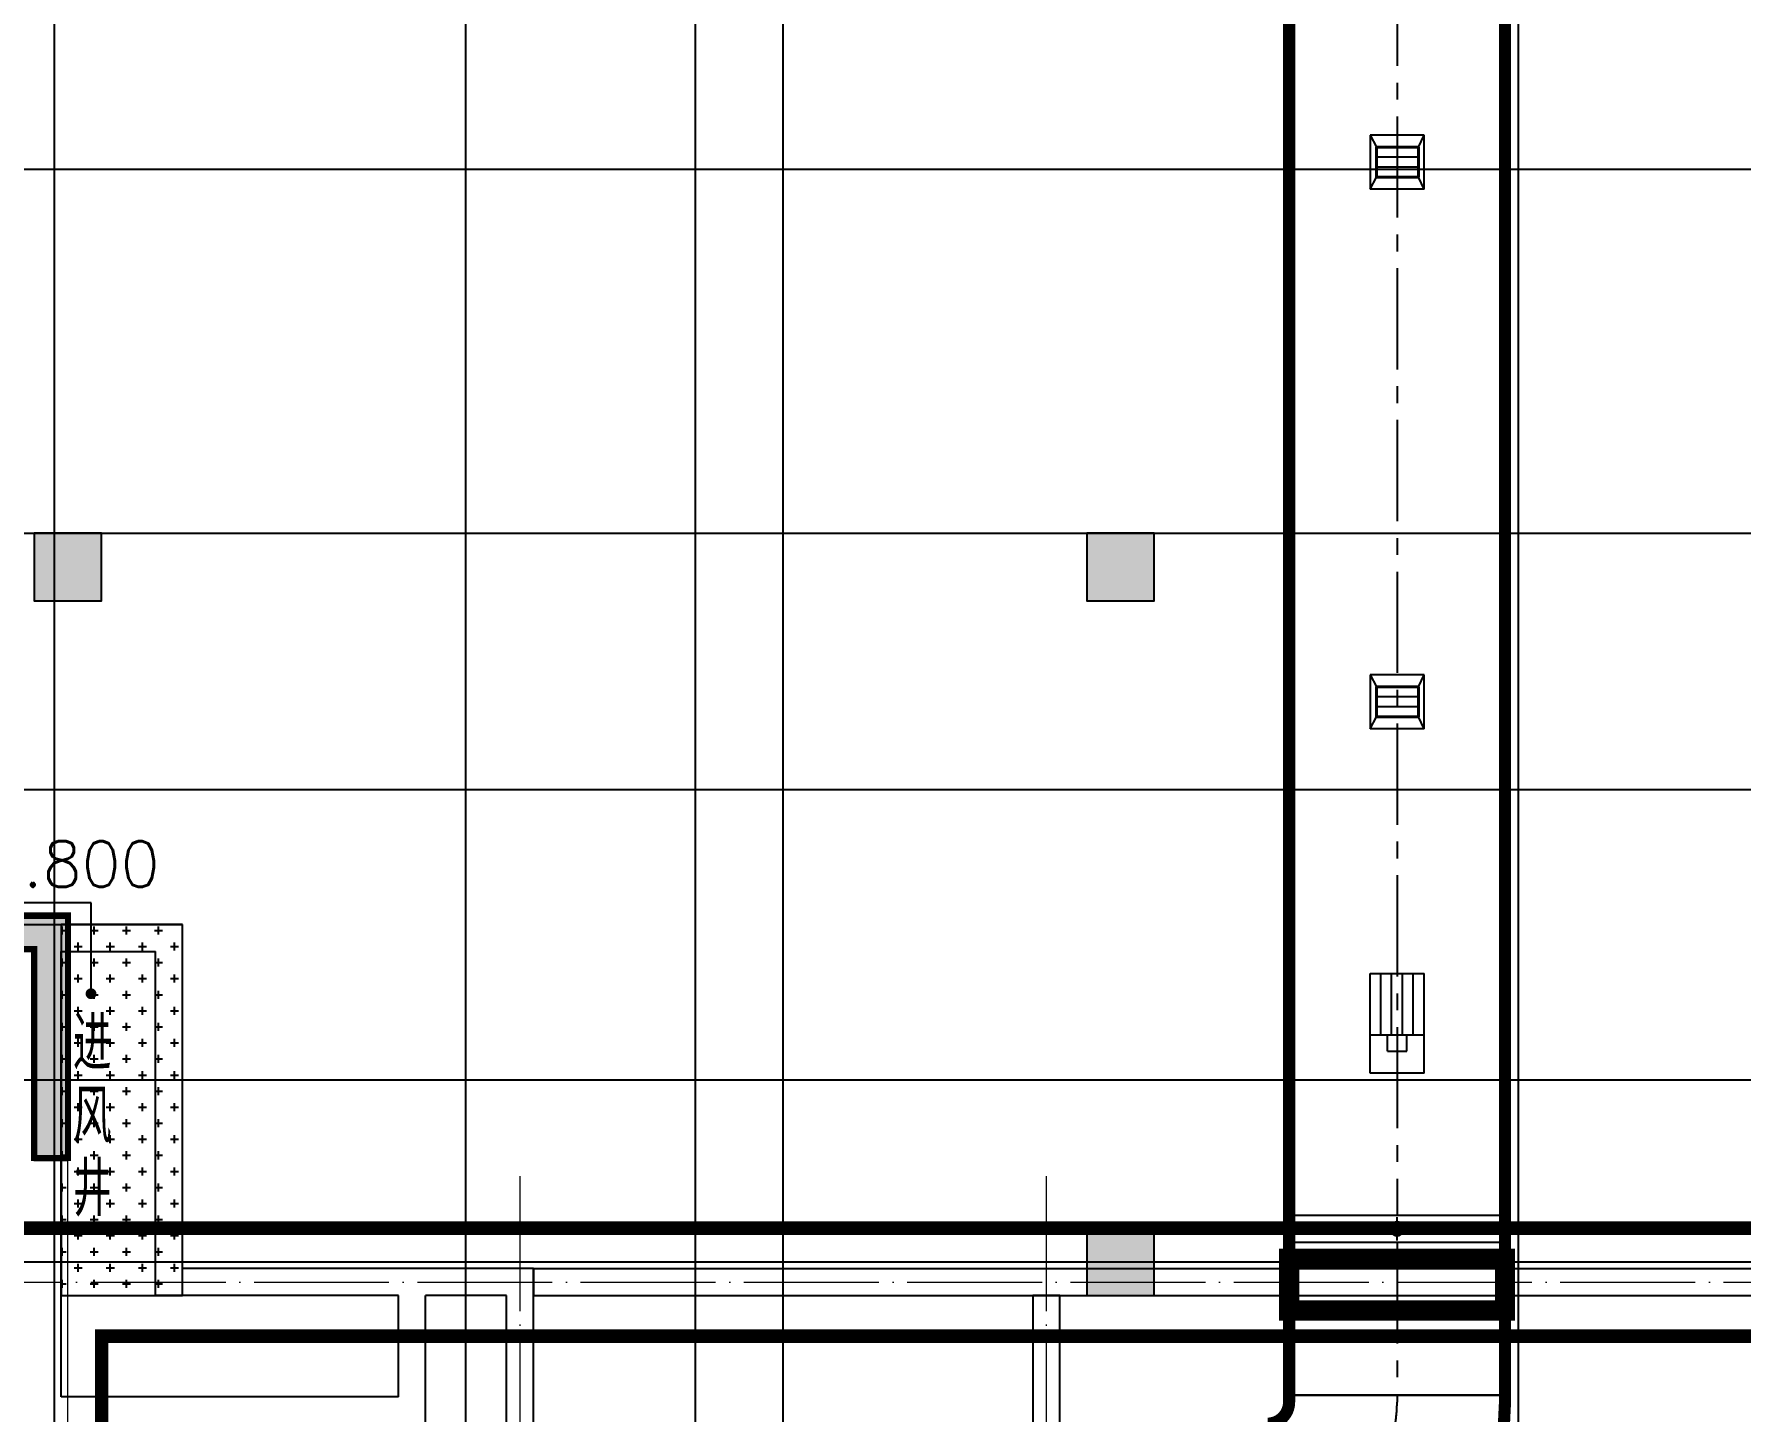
# Model space of a CAD drawing. Extents: x 369444 to 684549, y -549309 to 575337.
# Drawn here: x 423574 to 436222, y 298544 to 308757 of the extents above; entities that cross this region are included whole.
import ezdxf

# ---------------------------------------------------------------- set-up
doc = ezdxf.new("R2010")
doc.units = 0
doc.header["$LTSCALE"] = 1000
doc.header["$MEASUREMENT"] = 0
for name, pattern in [('__DASH', [0.35, 0.25, -0.1]), ('CENTER2', [1.125, 0.75, -0.125, 0.125, -0.125]), ('DASH', [0.35, 0.25, -0.1]), ('DOTE', [2.42, 2, -0.2, 0.02, -0.2])]:
    doc.linetypes.add(name, pattern=pattern)
for name, color, linetype in [('A-ANNO-IDEN-TEX', 3, 'Continuous'), ('A-ANNO-文字', 7, 'Continuous'), ('COLUMN', 9, 'Continuous'), ('DOTE', 1, 'Continuous'), ('DUCT-排烟中心线', 5, 'CENTER2'), ('DUCT-排烟法兰', 4, 'Continuous'), ('DUCT-排烟管', 2, 'Continuous'), ('DUCT-排烟管端线', 4, 'Continuous'), ('DUCT-排烟阀门', 7, 'Continuous'), ('HATCH_通用填充', 8, 'Continuous'), ('PUB_TEXT', 7, 'Continuous'), ('WALL', 9, 'Continuous'), ('砼墙', 151, 'Continuous'), ('防火分区线', 7, 'Continuous'), ('颜洞口', 1, 'Continuous'), ('风管标注', 3, 'Continuous')]:
    doc.layers.add(name, color=color, linetype=linetype)
doc.layers.add('DOTE2', color=122, linetype='DOTE', lineweight=9)
doc.layers.add('梁', color=4, linetype='Continuous', lineweight=18)
doc.styles.add('_HNSJY', font='HNSJY-07.shx', dxfattribs={"width": 0.75, "bigfont": 'HNSJY-HZ.shx'})
doc.styles.add('_TCH_DIM', font='SIMPLEX', dxfattribs={"bigfont": 'GBCBIG'})

# ---------------------------------------------------------------- blocks, each defined once
blk = doc.blocks.new('15#ljuisddf')
at = {"layer": 'WALL'}
h = blk.add_hatch(color=0, dxfattribs=at)
h.dxf.hatch_style = 1
h.paths.add_polyline_path([(-183057, -69119), (-183057, -68619), (-183557, -68619), (-183557, -69119)], flags=17)
h.paths.add_polyline_path([(-170857, -69119), (-170857, -68619), (-171407, -68619), (-171407, -69119)], flags=17)
h.paths.add_polyline_path([(-171407, -70819), (-171157, -70819), (-171157, -70419), (-171557, -70419), (-171557, -70819)], flags=17)
h.paths.add_polyline_path([(-183507, -70819), (-183357, -70819), (-183357, -70419), (-183757, -70419), (-183757, -70819)], flags=17)
h.paths.add_polyline_path([(-168657, -64219), (-170857, -64219), (-170857, -66419), (-170307, -66419), (-170307, -66619), (-171107, -66619), (-171107, -63969), (-168457, -63969), (-168457, -66619), (-169207, -66619), (-169207, -66419), (-168657, -66419)])
h.paths.add_polyline_path([(-179257, -73469), (-179807, -73469), (-179807, -73219), (-179257, -73219), (-178857, -73219), (-178857, -73469), (-179007, -73469), (-179007, -76369), (-180757, -76369), (-180757, -76119), (-179257, -76119)])
h.paths.add_polyline_path([(-165957, -64219), (-166607, -64219), (-166607, -63969), (-165707, -63969), (-165707, -65769), (-165957, -65769)])
h.paths.add_polyline_path([(-188307, -64019), (-188957, -64019), (-188957, -65569), (-189207, -65569), (-189207, -63769), (-188307, -63769)])
h.paths.add_polyline_path([(-173307, -80969), (-174157, -80969), (-174857, -80969), (-174857, -80719), (-174407, -80719), (-174407, -77519), (-174157, -77519), (-174157, -80719), (-173307, -80719)])
h.paths.add_polyline_path([(-180757, -80969), (-181607, -80969), (-181607, -80719), (-180757, -80719), (-180757, -77519), (-180507, -77519), (-180507, -80719), (-180057, -80719), (-180057, -80969)])
h.paths.add_polyline_path([(-175107, -73469), (-175657, -73469), (-175657, -76119), (-174157, -76119), (-174157, -76369), (-175907, -76369), (-175907, -73469), (-176057, -73469), (-176057, -73219), (-175657, -73219), (-175107, -73219)])
h.paths.add_polyline_path([(-159582, -72669), (-160057, -72669), (-160057, -74419), (-160307, -74419), (-160307, -72669), (-160407, -72669), (-160407, -72419), (-160057, -72419), (-159582, -72419)])
h.paths.add_polyline_path([(-163357, -80969), (-163657, -80969), (-164057, -80969), (-164057, -80719), (-163907, -80719), (-163907, -77119), (-163657, -77119), (-163657, -80719), (-163357, -80719)])
h.paths.add_polyline_path([(-166757, -80969), (-167782, -80969), (-168557, -80969), (-168557, -80719), (-167807, -80719), (-167807, -77019), (-167507, -77019), (-167507, -80719), (-166757, -80719)])
h.paths.add_polyline_path([(-191007, -75019), (-191007, -75819), (-193107, -75819), (-193107, -75569), (-191257, -75569), (-191257, -75019)])
h.paths.add_polyline_path([(-183307, -66419), (-184057, -66419), (-184057, -64019), (-186257, -64019), (-186257, -66219), (-185707, -66219), (-185707, -66419), (-186457, -66419), (-186457, -63769), (-183807, -63769), (-183807, -66169), (-183307, -66169)])
h.paths.add_polyline_path([(-171407, -73469), (-171857, -73469), (-171857, -73219), (-171157, -73219), (-171157, -76369), (-171407, -76369)])
h.paths.add_polyline_path([(-183057, -73469), (-183507, -73469), (-183507, -76369), (-183757, -76369), (-183757, -73219), (-183057, -73219)])
h.paths.add_polyline_path([(-187382, -80969), (-188157, -80969), (-188157, -80719), (-187407, -80719), (-187407, -77019), (-187107, -77019), (-187107, -80719), (-186357, -80719), (-186357, -80969)])
h.paths.add_polyline_path([(-191257, -80969), (-191557, -80969), (-191557, -80719), (-191257, -80719), (-191257, -77119), (-191007, -77119), (-191007, -80719), (-190857, -80719), (-190857, -80969)])
h.paths.add_polyline_path([(-194857, -72669), (-195332, -72669), (-195332, -72419), (-194857, -72419), (-194507, -72419), (-194507, -72669), (-194607, -72669), (-194607, -74419), (-194857, -74419)])
h.paths.add_polyline_path([(-157057, -81969), (-157607, -81969), (-157607, -81719), (-157357, -81719), (-157357, -77269), (-157057, -77269)])
h.paths.add_polyline_path([(-197307, -81969), (-197857, -81969), (-197857, -77269), (-197557, -77269), (-197557, -81719), (-197307, -81719)])
h.paths.add_polyline_path([(-165557, -72669), (-165957, -72669), (-165957, -69119), (-166357, -69119), (-166357, -68919), (-165707, -68919), (-165707, -72419), (-165557, -72419)])
h.paths.add_polyline_path([(-188957, -72669), (-189357, -72669), (-189357, -72419), (-189207, -72419), (-189207, -68919), (-188507, -68919), (-188507, -69119), (-188957, -69119)])
h.paths.add_polyline_path([(-160857, -80969), (-161557, -80969), (-161557, -80719), (-160857, -80719), (-160857, -77819), (-160607, -77819), (-160607, -80719), (-160607, -81719), (-160007, -81719), (-160007, -81969), (-160857, -81969)])
h.paths.add_polyline_path([(-187107, -71319), (-187107, -74819), (-187407, -74819), (-187407, -71319)])
h.paths.add_polyline_path([(-193357, -80969), (-194057, -80969), (-194057, -81969), (-194907, -81969), (-194907, -81719), (-194307, -81719), (-194307, -80719), (-194307, -77819), (-194057, -77819), (-194057, -80719), (-193357, -80719)])
h.paths.add_polyline_path([(-167507, -71319), (-167507, -74819), (-167807, -74819), (-167807, -71319)])
h.paths.add_polyline_path([(-171157, -80969), (-171507, -80969), (-171507, -80719), (-171407, -80719), (-171407, -77519), (-171157, -77519), (-171157, -80719), (-170957, -80719), (-170957, -80969)])
h.paths.add_polyline_path([(-183407, -80969), (-183757, -80969), (-183957, -80969), (-183957, -80719), (-183757, -80719), (-183757, -77519), (-183507, -77519), (-183507, -80719), (-183407, -80719)])
h.paths.add_polyline_path([(-157057, -75819), (-157757, -75819), (-157757, -75569), (-157357, -75569), (-157357, -72669), (-157732, -72669), (-157732, -72419), (-157057, -72419)])
h.paths.add_polyline_path([(-197157, -75819), (-197857, -75819), (-197857, -72419), (-197182, -72419), (-197182, -72669), (-197557, -72669), (-197557, -75569), (-197157, -75569)])
h.paths.add_polyline_path([(-163907, -72669), (-163957, -72669), (-163957, -72419), (-163657, -72419), (-163257, -72419), (-163257, -72669), (-163657, -72669), (-163657, -73519), (-163907, -73519)])
h.paths.add_polyline_path([(-190957, -72669), (-191007, -72669), (-191007, -73519), (-191257, -73519), (-191257, -72669), (-191657, -72669), (-191657, -72419), (-191257, -72419), (-190957, -72419)])
h.paths.add_polyline_path([(-161807, -75819), (-163907, -75819), (-163907, -75019), (-163657, -75019), (-163657, -75569), (-161807, -75569)])
edge = h.paths.add_edge_path()
edge.add_line((-183557, -66419), (-183557, -66519))
edge.add_line((-183557, -66519), (-183307, -66519))
edge.add_line((-183307, -66519), (-183307, -66419))
edge.add_line((-183507, -70819), (-183507, -71569))
edge.add_line((-183507, -71569), (-185557, -71569))
edge.add_line((-185557, -71569), (-185557, -71319))
edge.add_line((-185557, -71319), (-183757, -71319))
edge.add_line((-183757, -71319), (-183757, -70819))
edge.add_line((-171157, -70819), (-171157, -71319))
edge.add_line((-171157, -71319), (-169357, -71319))
edge.add_line((-169357, -71319), (-169357, -71569))
edge.add_line((-169357, -71569), (-171407, -71569))
edge.add_line((-171407, -71569), (-171407, -70819))
h.paths.add_polyline_path([(-171407, -71569), (-171157, -71569), (-171157, -70819), (-171407, -70819)], flags=16)
h.paths.add_polyline_path([(-171157, -71569), (-169357, -71569), (-169357, -71319), (-171157, -71319)], flags=16)
h.paths.add_polyline_path([(-183757, -71569), (-183507, -71569), (-183507, -70819), (-183757, -70819)], flags=16)
h.paths.add_polyline_path([(-185557, -71569), (-183757, -71569), (-183757, -71319), (-185557, -71319)], flags=16)
at = {"layer": 'WALL', "color": 0, "elevation": 14}
blk.add_lwpolyline([(-165957, -64219), (-166607, -64219), (-166607, -63969), (-165707, -63969), (-165707, -65769), (-165957, -65769)], close=True, dxfattribs=at)
blk = doc.blocks.new('column500')
h = blk.add_hatch(color=0)
h.dxf.hatch_style = 1
h.paths.add_polyline_path([(-216381, -381440), (-215881, -381440), (-215881, -380940), (-216381, -380940)])
at = {"color": 0}
blk.add_lwpolyline([(-216381, -381440), (-215881, -381440), (-215881, -380940), (-216381, -380940)], close=True, dxfattribs=at)
blk = doc.blocks.new('N-风管')
at = {"color": 0}
for p, q in [((38489269430.664062, 3905402480.462963, 2600), (38489269478.664062, 3905402391.574074, 2600)), ((38489269830.664062, 3905402480.462963, 2600), (38489269430.664062, 3905402480.462963, 2600)), ((38489269430.664062, 3905402480.462963, 2600), (38489269430.664062, 3905402080.462963, 2600)), ((38489269790.664062, 3905402391.574074, 2600), (38489269830.664062, 3905402480.462963, 2600)), ((38489269830.664062, 3905402080.462963, 2600), (38489269830.664062, 3905402480.462963, 2600)), ((38489269790.664062, 3905402317.5, 2600), (38489269478.664062, 3905402317.5, 2600)), ((38489269790.664062, 3905402243.425926, 2600), (38489269478.664062, 3905402243.425926, 2600)), ((38489269430.664062, 3905402080.462963, 2600), (38489269478.664062, 3905402169.351852, 2600)), ((38489269830.664062, 3905402080.462963, 2600), (38489269790.664062, 3905402169.351852, 2600)), ((38489269430.664062, 3905398480.462963, 2600), (38489269478.664062, 3905398391.574074, 2600)), ((38489269830.664062, 3905398480.462963, 2600), (38489269430.664062, 3905398480.462963, 2600)), ((38489269430.664062, 3905398480.462963, 2600), (38489269430.664062, 3905398080.462963, 2600)), ((38489269790.664062, 3905398391.574074, 2600), (38489269830.664062, 3905398480.462963, 2600)), ((38489269830.664062, 3905398080.462963, 2600), (38489269830.664062, 3905398480.462963, 2600)), ((38489269790.664062, 3905398317.5, 2600), (38489269478.664062, 3905398317.5, 2600)), ((38489269790.664062, 3905398243.425926, 2600), (38489269478.664062, 3905398243.425926, 2600)), ((38489269430.664062, 3905398080.462963, 2600), (38489269478.664062, 3905398169.351852, 2600)), ((38489269830.664062, 3905398080.462963, 2600), (38489269790.664062, 3905398169.351852, 2600)), ((38489269430.664169, 3905395527.331005, 2600.00001), (38489269430.664169, 3905396268.331005, 2600.00001)), ((38489269430.664169, 3905396268.331005, 2600.00001), (38489269830.664169, 3905396268.331005, 2600.00001)), ((38489269430.664169, 3905395812.319604, 2600.00001), (38489269830.664169, 3905395812.319604, 2600.00001)), ((38489269558.664169, 3905395691.536604, 2600.00001), (38489269558.664169, 3905395812.319604, 2600.00001)), ((38489269558.664169, 3905395691.536604, 2600.00001), (38489269702.664169, 3905395691.536604, 2600.00001)), ((38489269830.664169, 3905395527.331005, 2600.00001), (38489269430.664169, 3905395527.331005, 2600.00001))]:
    blk.add_line(p, q, dxfattribs=at)
at = {"color": 0, "lineweight": 40}
for p, q in [((38489269478.664062, 3905402391.574074, 2600), (38489269478.664062, 3905402169.351852, 2600)), ((38489269478.664062, 3905402391.574074, 2600), (38489269790.664062, 3905402391.574074, 2600)), ((38489269790.664062, 3905402169.351852, 2600), (38489269790.664062, 3905402391.574074, 2600)), ((38489269478.664062, 3905402169.351852, 2600), (38489269790.664062, 3905402169.351852, 2600)), ((38489269478.664062, 3905398391.574074, 2600), (38489269478.664062, 3905398169.351852, 2600)), ((38489269478.664062, 3905398391.574074, 2600), (38489269790.664062, 3905398391.574074, 2600)), ((38489269790.664062, 3905398169.351852, 2600), (38489269790.664062, 3905398391.574074, 2600)), ((38489269478.664062, 3905398169.351852, 2600), (38489269790.664062, 3905398169.351852, 2600))]:
    blk.add_line(p, q, dxfattribs=at)
at = {"color": 0, "linetype": 'Continuous'}
for p, q in [((38489269830.664062, 3905402080.462963, 2600), (38489269430.664062, 3905402080.462963, 2600)), ((38489269830.664062, 3905398080.462963, 2600), (38489269430.664062, 3905398080.462963, 2600)), ((38489269510.664169, 3905395812.319604, 2600.00001), (38489269510.664169, 3905396268.331005, 2600.00001)), ((38489269590.664169, 3905395812.319604, 2600.00001), (38489269590.664169, 3905396268.331005, 2600.00001)), ((38489269670.664169, 3905395812.319604, 2600.00001), (38489269670.664169, 3905396268.331005, 2600.00001)), ((38489269750.664169, 3905395812.319604, 2600.00001), (38489269750.664169, 3905396268.331005, 2600.00001)), ((38489269830.664169, 3905395527.331005, 2600.00001), (38489269830.664169, 3905396268.331005, 2600.00001)), ((38489269702.664169, 3905395691.536604, 2600.00001), (38489269702.664169, 3905395812.319604, 2600.00001))]:
    blk.add_line(p, q, dxfattribs=at)
at = {"layer": 'DUCT-排烟中心线', "color": 0}
for p, q in [((38489269630.664062, 3905407120.168972), (38489269630.664268, 3905394474.973519)), ((38489269630.664268, 3905394274.573519), (38489269630.664482, 3905393140.642954)), ((38489269630.664482, 3905393140.442954), (38489269630.664482, 3905393090.442954))]:
    blk.add_line(p, q, dxfattribs=at)
blk.add_arc((38489268670.664482, 3905393090.442931), 960, 270.0020285662, 0.0000013945, dxfattribs=at)
at = {"layer": 'DUCT-排烟法兰', "color": 0}
for p, q in [((38489268790.664268, 3905394474.873519), (38489270470.664268, 3905394474.873519)), ((38489268790.664268, 3905394274.673519), (38489270470.664268, 3905394274.673519)), ((38489270470.664482, 3905393140.542954), (38489268790.664482, 3905393140.542954))]:
    blk.add_line(p, q, dxfattribs=at)
at = {"layer": 'DUCT-排烟管', "color": 0, "const_width": 90}
for points in [[(38489268830.664062, 3905407120.168959), (38489268830.664268, 3905394474.973506)], [(38489270430.664268, 3905394474.973532), (38489270430.664062, 3905407120.168984)], [(38489268830.664268, 3905394274.773519), (38489268830.664268, 3905394474.773519)], [(38489270430.664268, 3905394474.773519), (38489270430.664268, 3905394274.773519)], [(38489268830.664268, 3905394274.573369), (38489268830.664482, 3905393140.642803)], [(38489270430.664482, 3905393140.643105), (38489270430.664268, 3905394274.57367)], [(38489268830.664482, 3905393090.44293), (38489268830.664482, 3905393140.44293)], [(38489270430.664482, 3905393140.442978), (38489270430.664482, 3905393090.442978)]]:
    blk.add_lwpolyline(points, dxfattribs=at)
at = {"layer": 'DUCT-排烟管', "color": 0, "extrusion": (0, 0, -1), "const_width": 90}
for points in [[(-38489268830.664482, 3905393090.44293, 0.414203168), (-38489268670.670151, 3905392930.442924)], [(-38489270430.664482, 3905393090.442978, 0.4142031991), (-38489268670.726791, 3905391330.442928)]]:
    blk.add_lwpolyline(points, format="xyb", dxfattribs=at)
at = {"layer": 'DUCT-排烟管端线', "color": 0}
for p, q in [((38489268830.664268, 3905394474.973506), (38489270430.664268, 3905394474.973532)), ((38489268830.664268, 3905394474.773519), (38489270430.664268, 3905394474.773519)), ((38489268830.664268, 3905394274.773519), (38489270430.664268, 3905394274.773519)), ((38489270430.664268, 3905394274.57367), (38489268830.664268, 3905394274.573369)), ((38489268830.664482, 3905393140.642803), (38489270430.664482, 3905393140.643105)), ((38489270430.664482, 3905393140.442978), (38489268830.664482, 3905393140.44293))]:
    blk.add_line(p, q, dxfattribs=at)
at = {"layer": 'DUCT-排烟阀门', "color": 0}
for p, q in [((38489269581.549896, 3905394384.142585), (38489269580.762932, 3905394377.913045)), ((38489269580.762932, 3905394377.913045), (38489269580.762932, 3905394371.633993)), ((38489269583.111443, 3905394390.224369), (38489269581.549896, 3905394384.142585)), ((38489269585.422913, 3905394396.062484), (38489269583.111443, 3905394390.224369)), ((38489269588.447884, 3905394401.564859), (38489269585.422913, 3905394396.062484)), ((38489269592.138603, 3905394406.644719), (38489269588.447884, 3905394401.564859)), ((38489269596.436913, 3905394411.221951), (38489269592.138603, 3905394406.644719)), ((38489269601.275009, 3905394415.224369), (38489269596.436913, 3905394411.221951)), ((38489269606.576576, 3905394418.588853), (38489269601.275009, 3905394415.224369)), ((38489269612.258041, 3905394421.262343), (38489269606.576576, 3905394418.588853)), ((38489269618.229767, 3905394423.202677), (38489269612.258041, 3905394421.262343)), ((38489269624.397614, 3905394424.379254), (38489269618.229767, 3905394423.202677)), ((38489269630.664268, 3905394424.773519), (38489269624.397614, 3905394424.379254)), ((38489269630.664268, 3905394287.273519), (38489269630.664268, 3905394462.273519)), ((38489269636.930931, 3905394424.379254), (38489269630.664268, 3905394424.773519)), ((38489269643.098763, 3905394423.202677), (38489269636.930931, 3905394424.379254)), ((38489269649.070503, 3905394421.262343), (38489269643.098763, 3905394423.202677)), ((38489269654.751953, 3905394418.588853), (38489269649.070503, 3905394421.262343)), ((38489269660.053528, 3905394415.224369), (38489269654.751953, 3905394418.588853)), ((38489269664.891617, 3905394411.221951), (38489269660.053528, 3905394415.224369)), ((38489269669.189934, 3905394406.644718), (38489269664.891617, 3905394411.221951)), ((38489269672.880661, 3905394401.564858), (38489269669.189934, 3905394406.644718)), ((38489269675.905617, 3905394396.062483), (38489269672.880661, 3905394401.564858)), ((38489269678.217087, 3905394390.224369), (38489269675.905617, 3905394396.062483)), ((38489269679.778633, 3905394384.142585), (38489269678.217087, 3905394390.224369)), ((38489269680.565613, 3905394377.913045), (38489269679.778633, 3905394384.142585)), ((38489269680.565613, 3905394371.633993), (38489269680.565613, 3905394377.913045)), ((38489269580.762932, 3905394371.633993), (38489269581.549896, 3905394365.404453)), ((38489269581.549896, 3905394365.404453), (38489269583.111443, 3905394359.32267)), ((38489269583.111443, 3905394359.32267), (38489269585.422913, 3905394353.484555)), ((38489269585.422913, 3905394353.484555), (38489269588.447884, 3905394347.98218)), ((38489269588.447884, 3905394347.98218), (38489269592.138603, 3905394342.90232)), ((38489269592.138603, 3905394342.90232), (38489269596.436913, 3905394338.325088)), ((38489269596.436913, 3905394338.325088), (38489269601.275009, 3905394334.32267)), ((38489269601.275009, 3905394334.32267), (38489269606.576576, 3905394330.958185)), ((38489269606.576576, 3905394330.958185), (38489269612.258041, 3905394328.284695)), ((38489269612.258041, 3905394328.284695), (38489269618.229767, 3905394326.344361)), ((38489269618.229767, 3905394326.344361), (38489269624.397614, 3905394325.167784)), ((38489269624.397614, 3905394325.167784), (38489269630.664268, 3905394324.773519)), ((38489269630.664268, 3905394324.773519), (38489269636.930931, 3905394325.167784)), ((38489269636.930931, 3905394325.167784), (38489269643.098763, 3905394326.344361)), ((38489269643.098763, 3905394326.344361), (38489269649.070503, 3905394328.284695)), ((38489269649.070503, 3905394328.284695), (38489269654.751953, 3905394330.958185)), ((38489269654.751953, 3905394330.958185), (38489269660.053528, 3905394334.322669)), ((38489269660.053528, 3905394334.322669), (38489269664.891617, 3905394338.325088)), ((38489269664.891617, 3905394338.325088), (38489269669.189934, 3905394342.902319)), ((38489269669.189934, 3905394342.902319), (38489269672.880661, 3905394347.982179)), ((38489269672.880661, 3905394347.982179), (38489269675.905617, 3905394353.484554)), ((38489269675.905617, 3905394353.484554), (38489269678.217087, 3905394359.322669)), ((38489269678.217087, 3905394359.322669), (38489269679.778633, 3905394365.404453)), ((38489269679.778633, 3905394365.404453), (38489269680.565613, 3905394371.633993))]:
    blk.add_line(p, q, dxfattribs=at)
at = {"layer": '颜洞口', "color": 0, "const_width": 150}
blk.add_lwpolyline([(38489270430.65522, 3905394153.765514), (38489268830.664459, 3905394153.765514), (38489268830.664459, 3905393768.90821), (38489270430.65522, 3905393768.90821)], close=True, dxfattribs=at)
blk = doc.blocks.new('15#梁图')
at = {"layer": '梁', "color": 0, "lineweight": 18, "ltscale": 1}
blk.add_line((-3552817, 2795897), (-3552817, 2799047), dxfattribs=at)
at = {"layer": '砼墙', "color": 0, "ltscale": 1, "const_width": 45}
blk.add_lwpolyline([(-3553067, 2800597), (-3553717, 2800597), (-3553717, 2800847), (-3552817, 2800847), (-3552817, 2799047), (-3553067, 2799047)], close=True, dxfattribs=at)

msp = doc.modelspace()

# ---------------------------------------------------------------- hatches: boundary and pattern name
at = {"layer": 'HATCH_通用填充'}
h = msp.add_hatch(dxfattribs=at)
h.set_pattern_fill('CROSS', color=256, scale=75)
h.set_pattern_definition([(0, (406368.88, 513805.98), (119.0625, 119.0625), [59.53125, -178.59375]), (90, (406398.65, 513776.21), (-119.0625, 119.0625), [59.53125, -178.59375])])
h.paths.add_polyline_path([(424674.5, 302157), (423774.5, 302157), (423774.5, 299407), (424674.5, 299407)])

# ---------------------------------------------------------------- linework, layer by layer
at = {"layer": 'A-ANNO-IDEN-TEX'}
for p, q in [((423996.1, 302317.3), (420396.4, 302317.3)), ((423996.1, 301643.9), (423996.1, 302317.3))]:
    msp.add_line(p, q, dxfattribs=at)
at = {"layer": 'A-ANNO-IDEN-TEX', "const_width": 40}
msp.add_lwpolyline([(423996.1, 301623.9, 1), (423996.1, 301663.9, 1)], format="xyb", close=True, dxfattribs=at)
at = {"layer": 'DOTE', "color": 8}
for p, q in [((423724.5, 261807), (423724.5, 476704.8)), ((426774.5, 261807), (426774.5, 476704.8)), ((428474.5, 59364.2), (428474.5, 476704.8)), ((429124.5, 59364.2), (429124.5, 476704.8)), ((434574.5, 261807), (434574.5, 476704.8))]:
    msp.add_line(p, q, dxfattribs=at)
at = {"layer": 'DOTE', "color": 8, "lineweight": -2}
for p, q in [((377844.4, 307757), (624570.9, 307757)), ((377844.4, 305057), (624570.9, 305057)), ((377844.4, 303157), (624570.9, 303157)), ((377844.4, 301006.9), (624570.9, 301006.9)), ((377844.4, 299657), (624570.9, 299657))]:
    msp.add_line(p, q, dxfattribs=at)
at = {"layer": 'DOTE2', "linetype": 'DOTE', "ltscale": 0.5}
for points in [[(427174.5, 300292.2), (427174.5, 293963.5)], [(431074.5, 300292.2), (431074.5, 293963.5)], [(422784.2, 299507), (438311.4, 299507)]]:
    msp.add_lwpolyline(points, dxfattribs=at)
at = {"layer": 'HATCH_通用填充', "elevation": 14}
msp.add_lwpolyline([(424674.5, 302157), (423774.5, 302157), (423774.5, 299407), (424674.5, 299407)], close=True, dxfattribs=at)
at = {"layer": 'WALL'}
for p, q in [((420974.5, 302157), (423674.5, 302157)), ((423674.5, 302157), (424674.5, 302157)), ((424674.5, 299607), (424674.5, 302157)), ((423774.5, 301957), (424474.5, 301957)), ((423774.5, 298657), (423774.5, 301957)), ((424474.5, 299607), (424474.5, 301957)), ((424474.5, 299607), (424474.5, 299607)), ((424474.5, 299407), (424474.5, 299607)), ((426374.5, 299607), (424674.5, 299607)), ((427274.5, 299607), (426374.5, 299607)), ((427274.5, 299607), (437274.5, 299607)), ((427274.5, 299607), (427274.5, 299407)), ((427274.5, 294557), (427274.5, 299607)), ((424574.5, 299407), (424474.5, 299407)), ((426274.5, 299407), (424574.5, 299407)), ((426274.5, 298657), (426274.5, 299407)), ((426474.5, 298557), (426474.5, 299407)), ((427074.5, 299407), (426474.5, 299407)), ((427074.5, 294357), (427074.5, 299407)), ((427274.5, 299407), (437074.5, 299407)), ((426274.5, 298657), (423774.5, 298657)), ((426474.5, 293757), (426474.5, 298557))]:
    msp.add_line(p, q, dxfattribs=at)
at = {"layer": 'WALL', "linetype": 'ByBlock'}
for p, q in [((430974.5, 299407), (430974.5, 295857)), ((431174.5, 299407), (430974.5, 299407)), ((431174.5, 295857), (431174.5, 299407))]:
    msp.add_line(p, q, dxfattribs=at)
at = {"layer": '防火分区线', "linetype": '__DASH', "lineweight": -2, "ltscale": 8, "const_width": 100}
for points in [[(379874.5, 401256.9), (379874.5, 304756.2), (384924.5, 304756.2), (384924.5, 304607), (391224.5, 304607), (391224.5, 298857), (400074.5, 298856.1), (400074.5, 301856.2), (405174.5, 301856.2), (405174.5, 299456.2), (405674.5, 299456.2), (405674.5, 296756.2), (409824.5, 296756.2), (409824.5, 295256.2), (417874.5, 295256.2), (417874.5, 294356.2), (422274.5, 294356.2), (422274.5, 296756.2), (424074.5, 296756.2), (424074.5, 299106.2), (436774.5, 299106.2), (436774.5, 297906.2), (451374.5, 297906.2), (451374.5, 315007)], [(380674.5, 400456.9), (380674.5, 305556.2), (385724.5, 305556.2), (385724.5, 305407), (392024.5, 305407), (392024.5, 299656.9), (399274.5, 299656.2), (399274.5, 302656.2), (405974.5, 302656.2), (405974.5, 300256.2), (406474.5, 300256.2), (406474.5, 297556.2), (410624.5, 297556.2), (410624.5, 296056.2), (418674.5, 296056.2), (418674.5, 295156.2), (421474.5, 295156.2), (421474.5, 297556.2), (423274.5, 297556.2), (423274.5, 299906.2), (437574.5, 299906.2), (437574.5, 298706.2), (450574.5, 298706.2), (450574.5, 314207)]]:
    msp.add_lwpolyline(points, dxfattribs=at)
at = {"layer": '防火分区线', "color": 6, "linetype": 'DASH', "ltscale": 8, "const_width": 100}
for points in [[(379874.5, 242106.2), (379874.5, 305556.1), (385724.5, 305557), (385724.5, 305407), (392024.5, 305407), (392024.5, 299656.9), (399274.5, 299656.2), (399274.5, 302656.2), (405974.5, 302656.2), (405974.5, 300256.2), (406474.5, 300256.2), (406474.5, 297556.2), (410624.5, 297556.2), (410624.5, 296056.2), (418674.5, 296056.2), (418674.5, 295156.2), (421474.5, 295156.2), (421474.5, 297556.2), (423274.5, 297556.2), (423274.5, 299906.2), (437574.5, 299906.2), (437574.5, 298706.2), (451374.5, 298706.2), (451374.5, 234256.2)], [(380674.5, 242906.2), (380674.5, 304756.2), (384924.5, 304756.9), (384924.5, 304607), (391224.5, 304607), (391224.5, 298857), (400074.5, 298856.1), (400074.5, 301856.2), (405174.5, 301856.2), (405174.5, 299456.2), (405674.5, 299456.2), (405674.5, 296756.2), (409824.5, 296756.2), (409824.5, 295256.2), (417874.5, 295256.2), (417874.5, 294356.2), (422274.5, 294356.2), (422274.5, 296756.2), (424074.5, 296756.2), (424074.5, 299106.2), (436774.5, 299106.2), (436774.5, 297906.2), (450574.5, 297906.2), (450574.5, 235056.2)]]:
    msp.add_lwpolyline(points, dxfattribs=at)

# ---------------------------------------------------------------- block references
at = {"layer": 'A-ANNO-文字', "color": 8}
msp.add_blockref('15#梁图', (3976641.7, -2498621.5, 14), dxfattribs=at)
at = {"layer": 'COLUMN', "color": 8, "rotation": 270}
for p in [(805014.4, 88676.1), (812814.4, 88676.1), (812814.4, 83526.1)]:
    msp.add_blockref('column500', p, dxfattribs=at)
at = {"layer": 'WALL', "color": 8}
msp.add_blockref('15#ljuisddf', (589531.8, 366175.8, -14), dxfattribs=at)
at = {"layer": '风管标注', "color": 8}
msp.add_blockref('N-风管', (-38488835956.2, -3905094473.4), dxfattribs=at)

# ---------------------------------------------------------------- texts
at = {"layer": 'A-ANNO-IDEN-TEX', "color": 7, "style": '_TCH_DIM'}
msp.add_text('此阴影范围板底标高为-2.800', height=337.589, dxfattribs=at).set_placement((420396.4, 302436))
at = {"layer": 'PUB_TEXT', "style": '_HNSJY', "width": 0.75}
for s, p in [('进', (423862.1, 301077.2, 14)), ('风', (423862.1, 300537.2, 14)), ('井', (423862.1, 299997.2, 14))]:
    msp.add_text(s, height=400, dxfattribs=at).set_placement(p)

doc.saveas('drawing.dxf')
